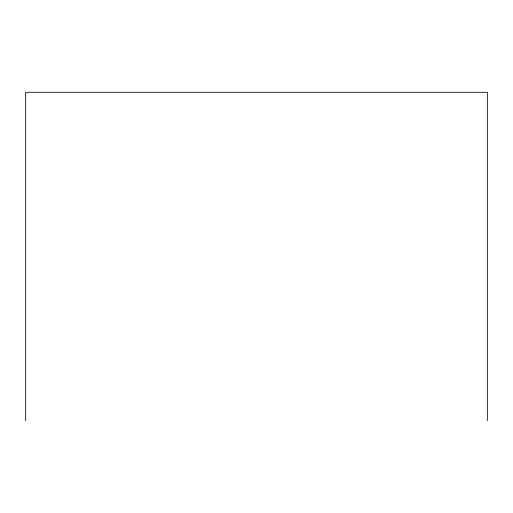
<?xml version="1.0" encoding="UTF-8"?>
<svg xmlns="http://www.w3.org/2000/svg" width="513" height="513" viewBox="0 0 513 513"><rect width="100%" height="100%" fill="white"/><g stroke="black" fill="none" stroke-linecap="round" stroke-linejoin="round"><path stroke-width="0.77" d="M487.35 420.692L487.35 92.308L25.65 92.308L25.65 420.692"/></g></svg>
